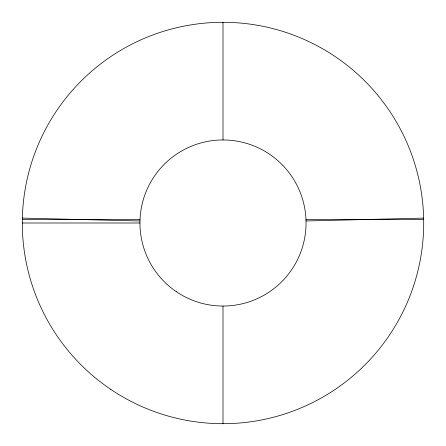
<?xml version="1.0" encoding="UTF-8"?>
<svg xmlns="http://www.w3.org/2000/svg" width="446" height="446" viewBox="0 0 446 446"><rect width="100%" height="100%" fill="white"/><g stroke="black" fill="none" stroke-linecap="round" stroke-linejoin="round"><path stroke-width="0.67" d="M306.023 220.976L423.639 218.105M22.3 219.538L139.949 219.538M306.051 219.538L423.672 219.538M22.3 223L139.949 223M22.361 218.105L139.977 220.976M223 22.3L223 139.949M223 306.051L223 423.7M110.508 389.207A200.7 200.7 0 0 0 423.187 237.317A200.7 200.7 0 0 0 135.305 42.47A200.7 200.7 0 0 0 110.508 389.207M176.449 291.779A83.051 83.051 0 0 0 305.839 228.926A83.051 83.051 0 0 0 186.712 148.301A83.051 83.051 0 0 0 176.449 291.779"/></g></svg>
